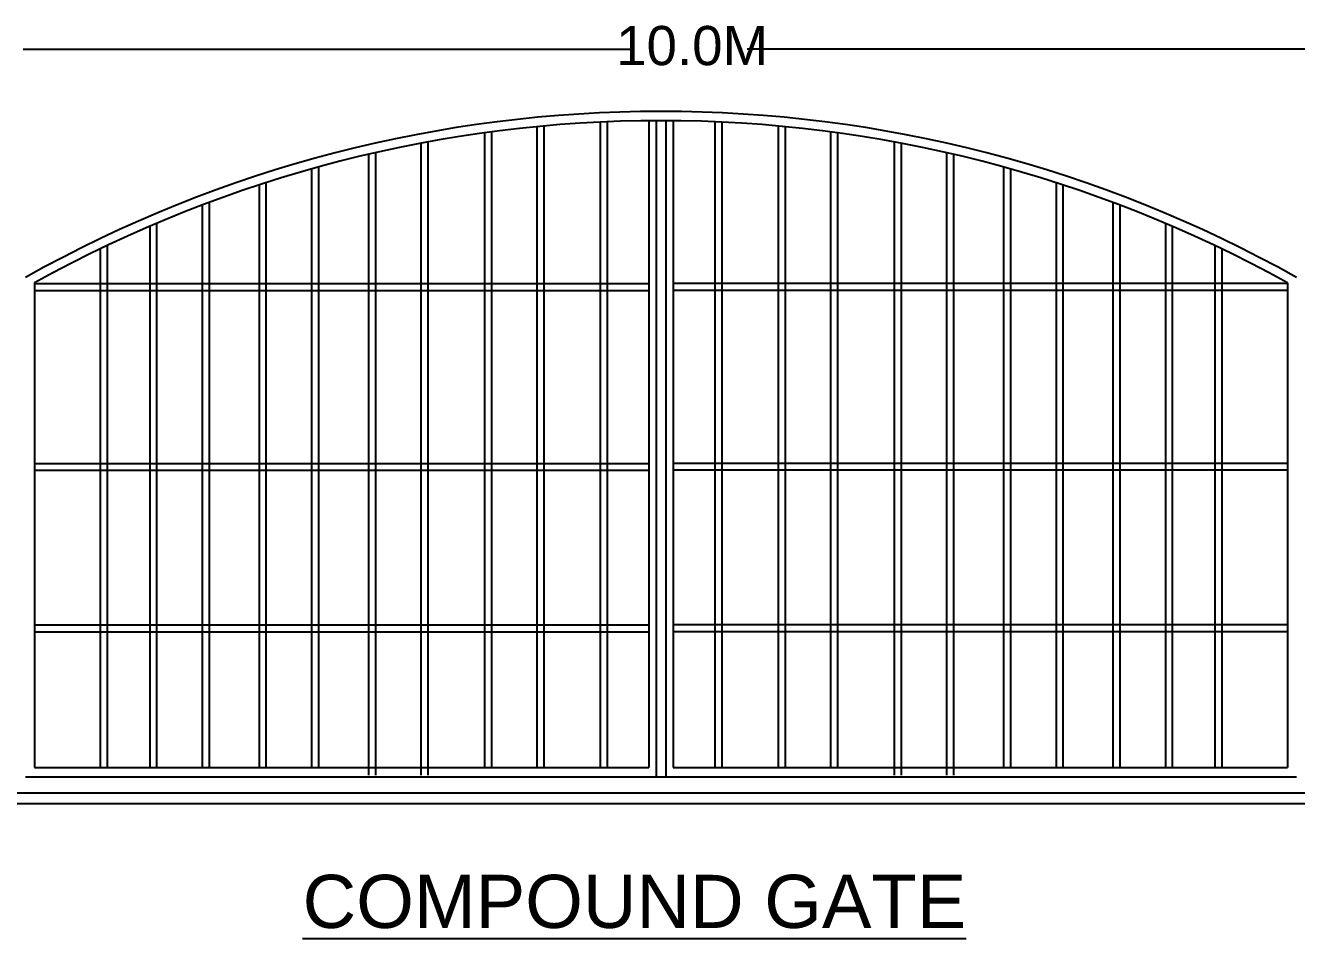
# Model space of a CAD drawing. Header units: metres. Extents: x 9436 to 9850, y -3407 to -3224.
# Drawn here: x 9482.3 to 9488.04, y -3255.61 to -3251.49 of the extents above; entities that cross this region are included whole.
import ezdxf

# ---------------------------------------------------------------- set-up
doc = ezdxf.new("R2010")
doc.units = ezdxf.units.M
doc.header["$MEASUREMENT"] = 0
doc.styles.add('ld', font='arial.ttf')
doc.styles.get("Standard").update_dxf_attribs({"font": 'arial.ttf'})

# ---------------------------------------------------------------- blocks, each defined once
blk = doc.blocks.new('GHH')
at = {"lineweight": 25, "ltscale": 60}
for p, q in [((-3.93566, 2.60113), (-1.19515, 2.60113)), ((2.03286, 2.60113), (-0.66373, 2.60113))]:
    blk.add_line(p, q, dxfattribs=at)
at = {"lineweight": 25, "ltscale": 72}
for p, q in [((-1.6142, 2.25143), (-1.6142, -0.64414)), ((-1.58288, 2.25437), (-1.58288, -0.64414)), ((-1.32822, 2.27197), (-1.32822, -0.64414)), ((-1.2969, 2.27336), (-1.2969, -0.64414)), ((-1.10928, 2.27844), (-1.10928, -0.64414)), ((-1.07474, 2.27844), (-1.07474, -0.68591)), ((-1.03244, 2.27844), (-1.03244, -0.68591)), ((-0.9979, 2.27844), (-0.9979, -0.64414)), ((-0.81028, 2.27336), (-0.81028, -0.64414)), ((-0.77896, 2.27197), (-0.77896, -0.64414)), ((-0.5243, 2.25437), (-0.5243, -0.64414)), ((-0.49298, 2.25143), (-0.49298, -0.64414)), ((-1.85136, 2.22361), (-1.85136, -0.64414)), ((-1.82004, 2.22785), (-1.82004, -0.64414)), ((-0.28715, 2.22785), (-0.28715, -0.64414)), ((-0.25582, 2.22361), (-0.25582, -0.64414)), ((-2.37566, 2.12659), (-2.37566, -0.67871)), ((-2.34434, 2.13379), (-2.34434, -0.67871)), ((-2.13851, 2.17662), (-2.13851, -0.67871)), ((-2.10718, 2.18247), (-2.10718, -0.67871)), ((0, 2.18247), (0, -0.67871)), ((0.03132, 2.17662), (0.03132, -0.67871)), ((0.23716, 2.13379), (0.23716, -0.67871)), ((0.26848, 2.12659), (0.26848, -0.67871)), ((-2.60162, 2.0692), (-2.60162, -0.64414)), ((0.49444, 2.0692), (0.49444, -0.64414)), ((-2.63295, 2.06048), (-2.63295, -0.64414)), ((0.52577, 2.06048), (0.52577, -0.64414)), ((-2.8701, 1.98827), (-2.8701, -0.64414)), ((-2.83878, 1.99844), (-2.83878, -0.64414)), ((0.7316, 1.99844), (0.7316, -0.64414)), ((0.76292, 1.98827), (0.76292, -0.64414)), ((-3.127, 1.89735), (-3.127, -0.64414)), ((-3.09568, 1.90916), (-3.09568, -0.64414)), ((0.9885, 1.90916), (0.9885, -0.64414)), ((1.01982, 1.89735), (1.01982, -0.64414)), ((-3.36416, 1.80111), (-3.36416, -0.64414)), ((-3.33283, 1.81452), (-3.33283, -0.64414)), ((1.22565, 1.81452), (1.22565, -0.64414)), ((1.25698, 1.80111), (1.25698, -0.64414)), ((-3.58737, 1.69915), (-3.58737, -0.64414)), ((-3.55605, 1.71415), (-3.55605, -0.64414)), ((1.44886, 1.71415), (1.44886, -0.64414)), ((1.48019, 1.69915), (1.48019, -0.64414)), ((-3.88383, 1.5455), (-3.88383, -0.64414)), ((-3.88383, 1.54305), (-1.10928, 1.54305)), ((-3.88383, 1.51153), (-1.10928, 1.51153)), ((1.77665, 1.54305), (-0.9979, 1.54305)), ((1.77665, 1.51153), (-0.9979, 1.51153)), ((1.77665, 1.5455), (1.77665, -0.64414)), ((-3.88383, 0.73022), (-1.10928, 0.73022)), ((-3.88383, 0.69869), (-1.10928, 0.69869)), ((1.77665, 0.73022), (-0.9979, 0.73022)), ((1.77665, 0.69869), (-0.9979, 0.69869)), ((-3.88383, 0), (-1.10928, 0)), ((1.77665, 0), (-0.9979, 0)), ((-3.88383, -0.03152), (-1.10928, -0.03152)), ((1.77665, -0.03152), (-0.9979, -0.03152)), ((-3.9256, -0.68591), (1.81842, -0.68591)), ((-3.88383, -0.64414), (-1.10928, -0.64414)), ((-0.9979, -0.64414), (1.77665, -0.64414)), ((-4.03785, -0.75792), (1.93067, -0.75792)), ((-5.97146, -0.80635), (3.86428, -0.80635))]:
    blk.add_line(p, q, dxfattribs=at)
for radius, start, end in [(5.87267, 60.722059, 119.277941), (5.8309, 60.962182, 119.037818)]:
    blk.add_arc((-1.05359, -3.55246), radius, start, end, dxfattribs=at)
at = {"lineweight": 25, "style": 'ld'}
blk.add_text('10.0M', height=0.176874, dxfattribs=at).set_placement((-1.25624, 2.52929))
at = {"color": 0}
blk.add_text('%%UCOMPOUND GATE', height=0.24, dxfattribs=at).set_placement((-2.6729, -1.36888))

msp = doc.modelspace()

# ---------------------------------------------------------------- block references
at = {"color": 7}
msp.add_blockref('GHH', (9486.22651, -3254.19443), dxfattribs=at)

doc.saveas('drawing.dxf')
